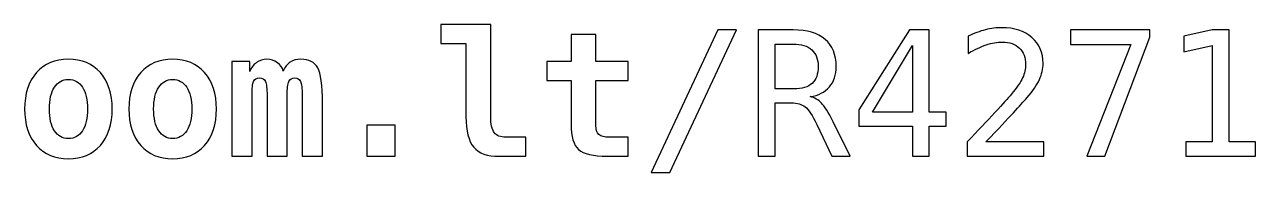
# Model space of a CAD drawing. Header units: centimetres. Extents: x -24.8 to -4.4, y -16 to 16.8.
# Drawn here: x -5.102 to -4.391, y -15.956 to -15.871 of the extents above; entities outside this region: 5.
import ezdxf

# ---------------------------------------------------------------- set-up
doc = ezdxf.new("R2010")
doc.units = ezdxf.units.CM
doc.header["$MEASUREMENT"] = 0
doc.layers.add('Layer 1', color=7, linetype='Continuous')

msp = doc.modelspace()

# ---------------------------------------------------------------- linework, layer by layer
at = {"layer": 'Layer 1', "color": 7, "lineweight": 20}
for points, knots in [([(-24.77709, 16.79184), (-24.77709, 16.79184), (-24.77709, 15.42294), (-24.77709, 15.42294), (-24.77709, 15.42294), (-24.77709, 15.42294), (-24.77709, 16.79184), (-24.77709, 16.79184)], [0, 0, 0, 0, 0.5, 0.5, 0.5, 0.5, 1, 1, 1, 1]), ([(-10.3218, -14.73501), (-10.47001, -14.76837), (-10.52992, -14.76818), (-10.6782, -14.73501), (-10.6782, -14.73501), (-10.75162, -14.71858), (-10.815, -14.77438), (-10.815, -14.82241), (-10.815, -14.82241), (-10.815, -14.82241), (-10.815, -14.87761), (-10.815, -14.87761), (-10.815, -14.87761), (-10.815, -14.92562), (-10.75154, -14.98152), (-10.6782, -14.96501), (-10.6782, -14.96501), (-10.53, -14.93165), (-10.47006, -14.9318), (-10.3218, -14.96501), (-10.3218, -14.96501), (-10.24844, -14.98143), (-10.185, -14.92568), (-10.185, -14.87761), (-10.185, -14.87761), (-10.185, -14.87761), (-10.185, -14.82241), (-10.185, -14.82241), (-10.185, -14.82241), (-10.185, -14.77434), (-10.2484, -14.71849), (-10.3218, -14.73501)], [0, 0, 0, 0, 0.125, 0.125, 0.125, 0.125, 0.25, 0.25, 0.25, 0.25, 0.375, 0.375, 0.375, 0.375, 0.5, 0.5, 0.5, 0.5, 0.625, 0.625, 0.625, 0.625, 0.75, 0.75, 0.75, 0.75, 0.875, 0.875, 0.875, 0.875, 1, 1, 1, 1])]:
    msp.add_open_spline(points, degree=3, knots=knots, dxfattribs=at)
at = {"layer": 'Layer 1', "lineweight": 20}
msp.add_open_spline([(-10.3218, -14.73501), (-10.47001, -14.76837), (-10.52992, -14.76818), (-10.6782, -14.73501), (-10.6782, -14.73501), (-10.75162, -14.71858), (-10.815, -14.77438), (-10.815, -14.82241), (-10.815, -14.82241), (-10.815, -14.82241), (-10.815, -14.87761), (-10.815, -14.87761), (-10.815, -14.87761), (-10.815, -14.92562), (-10.75154, -14.98152), (-10.6782, -14.96501), (-10.6782, -14.96501), (-10.53, -14.93165), (-10.47006, -14.9318), (-10.3218, -14.96501), (-10.3218, -14.96501), (-10.24844, -14.98143), (-10.185, -14.92568), (-10.185, -14.87761), (-10.185, -14.87761), (-10.185, -14.87761), (-10.185, -14.82241), (-10.185, -14.82241), (-10.185, -14.82241), (-10.185, -14.77434), (-10.2484, -14.71849), (-10.3218, -14.73501)], degree=3, knots=[0, 0, 0, 0, 0.125, 0.125, 0.125, 0.125, 0.25, 0.25, 0.25, 0.25, 0.375, 0.375, 0.375, 0.375, 0.5, 0.5, 0.5, 0.5, 0.625, 0.625, 0.625, 0.625, 0.75, 0.75, 0.75, 0.75, 0.875, 0.875, 0.875, 0.875, 1, 1, 1, 1], dxfattribs=at)
at = {"layer": 'Layer 1', "color": 250, "lineweight": 20}
for points in [[(-10.8175, -14.85001), (-10.8175, -14.85001), (-11.008, -14.85001), (-11.008, -14.85001)], [(-9.992, -14.85001), (-9.992, -14.85001), (-10.18, -14.85001), (-10.18, -14.85001)]]:
    msp.add_open_spline(points, degree=3, dxfattribs=at)
at = {"layer": 'Layer 1', "color": 250}
for points, knots in [([(-4.84704, -15.92411), (-4.84704, -15.92411), (-4.84704, -15.8819), (-4.84704, -15.8819), (-4.84704, -15.8819), (-4.84704, -15.8819), (-4.86154, -15.8819), (-4.86154, -15.8819), (-4.86154, -15.8819), (-4.86154, -15.8819), (-4.86154, -15.87092), (-4.86154, -15.87092), (-4.86154, -15.87092), (-4.86154, -15.87092), (-4.83274, -15.87092), (-4.83274, -15.87092), (-4.83274, -15.87092), (-4.83274, -15.87092), (-4.83274, -15.92411), (-4.83274, -15.92411), (-4.83274, -15.92411), (-4.83274, -15.92841), (-4.83207, -15.93144), (-4.83074, -15.93324), (-4.83074, -15.93324), (-4.8294, -15.93503), (-4.82714, -15.93593), (-4.82395, -15.93593), (-4.82395, -15.93593), (-4.82395, -15.93593), (-4.81252, -15.93593), (-4.81252, -15.93593), (-4.81252, -15.93593), (-4.81252, -15.93593), (-4.81252, -15.94691), (-4.81252, -15.94691), (-4.81252, -15.94691), (-4.81252, -15.94691), (-4.82795, -15.94691), (-4.82795, -15.94691), (-4.82795, -15.94691), (-4.83475, -15.94691), (-4.83964, -15.94516), (-4.84259, -15.94164), (-4.84259, -15.94164), (-4.84555, -15.93813), (-4.84704, -15.93228), (-4.84704, -15.92411)], [0, 0, 0, 0, 0.083333, 0.083333, 0.083333, 0.083333, 0.166667, 0.166667, 0.166667, 0.166667, 0.25, 0.25, 0.25, 0.25, 0.333333, 0.333333, 0.333333, 0.333333, 0.416667, 0.416667, 0.416667, 0.416667, 0.5, 0.5, 0.5, 0.5, 0.583333, 0.583333, 0.583333, 0.583333, 0.666667, 0.666667, 0.666667, 0.666667, 0.75, 0.75, 0.75, 0.75, 0.833333, 0.833333, 0.833333, 0.833333, 0.916667, 0.916667, 0.916667, 0.916667, 1, 1, 1, 1]), ([(-4.70162, -15.874), (-4.70162, -15.874), (-4.69083, -15.874), (-4.69083, -15.874), (-4.69083, -15.874), (-4.69083, -15.874), (-4.72922, -15.95619), (-4.72922, -15.95619), (-4.72922, -15.95619), (-4.72922, -15.95619), (-4.74, -15.95619), (-4.74, -15.95619), (-4.74, -15.95619), (-4.74, -15.95619), (-4.70162, -15.874), (-4.70162, -15.874)], [0, 0, 0, 0, 0.25, 0.25, 0.25, 0.25, 0.5, 0.5, 0.5, 0.5, 0.75, 0.75, 0.75, 0.75, 1, 1, 1, 1]), ([(-4.64819, -15.91247), (-4.64566, -15.91312), (-4.64349, -15.91436), (-4.64171, -15.91617), (-4.64171, -15.91617), (-4.63991, -15.91797), (-4.63769, -15.92157), (-4.635, -15.92697), (-4.635, -15.92697), (-4.635, -15.92697), (-4.6251, -15.94691), (-4.6251, -15.94691), (-4.6251, -15.94691), (-4.6251, -15.94691), (-4.63569, -15.94691), (-4.63569, -15.94691), (-4.63569, -15.94691), (-4.63569, -15.94691), (-4.64439, -15.92849), (-4.64439, -15.92849), (-4.64439, -15.92849), (-4.64689, -15.92326), (-4.64914, -15.91987), (-4.65116, -15.91836), (-4.65116, -15.91836), (-4.65316, -15.91684), (-4.65576, -15.91609), (-4.65899, -15.91609), (-4.65899, -15.91609), (-4.65899, -15.91609), (-4.66841, -15.91609), (-4.66841, -15.91609), (-4.66841, -15.91609), (-4.66841, -15.91609), (-4.66841, -15.94691), (-4.66841, -15.94691), (-4.66841, -15.94691), (-4.66841, -15.94691), (-4.67833, -15.94691), (-4.67833, -15.94691), (-4.67833, -15.94691), (-4.67833, -15.94691), (-4.67833, -15.874), (-4.67833, -15.874), (-4.67833, -15.874), (-4.67833, -15.874), (-4.65801, -15.874), (-4.65801, -15.874), (-4.65801, -15.874), (-4.65001, -15.874), (-4.64387, -15.8758), (-4.63961, -15.87942), (-4.63961, -15.87942), (-4.63534, -15.88304), (-4.6332, -15.88825), (-4.6332, -15.89509), (-4.6332, -15.89509), (-4.6332, -15.89992), (-4.63452, -15.90384), (-4.63714, -15.90689), (-4.63714, -15.90689), (-4.63976, -15.90994), (-4.64344, -15.91179), (-4.64819, -15.91247)], [0, 0, 0, 0, 0.0625, 0.0625, 0.0625, 0.0625, 0.125, 0.125, 0.125, 0.125, 0.1875, 0.1875, 0.1875, 0.1875, 0.25, 0.25, 0.25, 0.25, 0.3125, 0.3125, 0.3125, 0.3125, 0.375, 0.375, 0.375, 0.375, 0.4375, 0.4375, 0.4375, 0.4375, 0.5, 0.5, 0.5, 0.5, 0.5625, 0.5625, 0.5625, 0.5625, 0.625, 0.625, 0.625, 0.625, 0.6875, 0.6875, 0.6875, 0.6875, 0.75, 0.75, 0.75, 0.75, 0.8125, 0.8125, 0.8125, 0.8125, 0.875, 0.875, 0.875, 0.875, 0.9375, 0.9375, 0.9375, 0.9375, 1, 1, 1, 1]), ([(-4.59081, -15.874), (-4.59081, -15.874), (-4.5794, -15.874), (-4.5794, -15.874), (-4.5794, -15.874), (-4.5794, -15.874), (-4.5794, -15.92152), (-4.5794, -15.92152), (-4.5794, -15.92152), (-4.5794, -15.92152), (-4.56968, -15.92152), (-4.56968, -15.92152), (-4.56968, -15.92152), (-4.56968, -15.92152), (-4.56968, -15.92952), (-4.56968, -15.92952), (-4.56968, -15.92952), (-4.56968, -15.92952), (-4.5794, -15.92952), (-4.5794, -15.92952), (-4.5794, -15.92952), (-4.5794, -15.92952), (-4.5794, -15.94691), (-4.5794, -15.94691), (-4.5794, -15.94691), (-4.5794, -15.94691), (-4.58921, -15.94691), (-4.58921, -15.94691), (-4.58921, -15.94691), (-4.58921, -15.94691), (-4.58921, -15.92952), (-4.58921, -15.92952), (-4.58921, -15.92952), (-4.58921, -15.92952), (-4.62012, -15.92952), (-4.62012, -15.92952), (-4.62012, -15.92952), (-4.62012, -15.92952), (-4.62012, -15.92019), (-4.62012, -15.92019), (-4.62012, -15.92019), (-4.62012, -15.92019), (-4.59081, -15.874), (-4.59081, -15.874)], [0, 0, 0, 0, 0.090909, 0.090909, 0.090909, 0.090909, 0.181818, 0.181818, 0.181818, 0.181818, 0.272727, 0.272727, 0.272727, 0.272727, 0.363636, 0.363636, 0.363636, 0.363636, 0.454545, 0.454545, 0.454545, 0.454545, 0.545455, 0.545455, 0.545455, 0.545455, 0.636364, 0.636364, 0.636364, 0.636364, 0.727273, 0.727273, 0.727273, 0.727273, 0.818182, 0.818182, 0.818182, 0.818182, 0.909091, 0.909091, 0.909091, 0.909091, 1, 1, 1, 1]), ([(-4.54667, -15.93861), (-4.54667, -15.93861), (-4.51318, -15.93861), (-4.51318, -15.93861), (-4.51318, -15.93861), (-4.51318, -15.93861), (-4.51318, -15.94691), (-4.51318, -15.94691), (-4.51318, -15.94691), (-4.51318, -15.94691), (-4.55747, -15.94691), (-4.55747, -15.94691), (-4.55747, -15.94691), (-4.55747, -15.94691), (-4.55747, -15.93861), (-4.55747, -15.93861), (-4.55747, -15.93861), (-4.55139, -15.93219), (-4.54605, -15.92652), (-4.5415, -15.92161), (-4.5415, -15.92161), (-4.53694, -15.91671), (-4.5338, -15.91324), (-4.53207, -15.91121), (-4.53207, -15.91121), (-4.52882, -15.90724), (-4.52662, -15.90402), (-4.52549, -15.90157), (-4.52549, -15.90157), (-4.52434, -15.89911), (-4.52377, -15.8966), (-4.52377, -15.89402), (-4.52377, -15.89402), (-4.52377, -15.88995), (-4.52497, -15.88677), (-4.52735, -15.88445), (-4.52735, -15.88445), (-4.52975, -15.88214), (-4.53304, -15.88099), (-4.5372, -15.88099), (-4.5372, -15.88099), (-4.54017, -15.88099), (-4.54327, -15.88152), (-4.54654, -15.8826), (-4.54654, -15.8826), (-4.54979, -15.88367), (-4.55324, -15.8853), (-4.55689, -15.88749), (-4.55689, -15.88749), (-4.55689, -15.88749), (-4.55689, -15.87752), (-4.55689, -15.87752), (-4.55689, -15.87752), (-4.55354, -15.87592), (-4.55024, -15.87472), (-4.547, -15.8739), (-4.547, -15.8739), (-4.54375, -15.87309), (-4.54055, -15.87269), (-4.5374, -15.87269), (-4.5374, -15.87269), (-4.53027, -15.87269), (-4.52454, -15.87459), (-4.52019, -15.87837), (-4.52019, -15.87837), (-4.51584, -15.88217), (-4.51367, -15.88714), (-4.51367, -15.89329), (-4.51367, -15.89329), (-4.51367, -15.89642), (-4.51438, -15.89954), (-4.51584, -15.90267), (-4.51584, -15.90267), (-4.51729, -15.90579), (-4.51964, -15.90924), (-4.5229, -15.91302), (-4.5229, -15.91302), (-4.52472, -15.91514), (-4.52737, -15.91807), (-4.53084, -15.92181), (-4.53084, -15.92181), (-4.5343, -15.92556), (-4.53959, -15.93116), (-4.54667, -15.93861)], [0, 0, 0, 0, 0.047619, 0.047619, 0.047619, 0.047619, 0.095238, 0.095238, 0.095238, 0.095238, 0.142857, 0.142857, 0.142857, 0.142857, 0.190476, 0.190476, 0.190476, 0.190476, 0.238095, 0.238095, 0.238095, 0.238095, 0.285714, 0.285714, 0.285714, 0.285714, 0.333333, 0.333333, 0.333333, 0.333333, 0.380952, 0.380952, 0.380952, 0.380952, 0.428571, 0.428571, 0.428571, 0.428571, 0.47619, 0.47619, 0.47619, 0.47619, 0.52381, 0.52381, 0.52381, 0.52381, 0.571429, 0.571429, 0.571429, 0.571429, 0.619048, 0.619048, 0.619048, 0.619048, 0.666667, 0.666667, 0.666667, 0.666667, 0.714286, 0.714286, 0.714286, 0.714286, 0.761905, 0.761905, 0.761905, 0.761905, 0.809524, 0.809524, 0.809524, 0.809524, 0.857143, 0.857143, 0.857143, 0.857143, 0.904762, 0.904762, 0.904762, 0.904762, 0.952381, 0.952381, 0.952381, 0.952381, 1, 1, 1, 1]), ([(-4.4979, -15.874), (-4.4979, -15.874), (-4.45199, -15.874), (-4.45199, -15.874), (-4.45199, -15.874), (-4.45199, -15.874), (-4.45199, -15.8782), (-4.45199, -15.8782), (-4.45199, -15.8782), (-4.45199, -15.8782), (-4.47808, -15.94691), (-4.47808, -15.94691), (-4.47808, -15.94691), (-4.47808, -15.94691), (-4.48838, -15.94691), (-4.48838, -15.94691), (-4.48838, -15.94691), (-4.48838, -15.94691), (-4.46298, -15.8823), (-4.46298, -15.8823), (-4.46298, -15.8823), (-4.46298, -15.8823), (-4.4979, -15.8823), (-4.4979, -15.8823), (-4.4979, -15.8823), (-4.4979, -15.8823), (-4.4979, -15.874), (-4.4979, -15.874)], [0, 0, 0, 0, 0.142857, 0.142857, 0.142857, 0.142857, 0.285714, 0.285714, 0.285714, 0.285714, 0.428571, 0.428571, 0.428571, 0.428571, 0.571429, 0.571429, 0.571429, 0.571429, 0.714286, 0.714286, 0.714286, 0.714286, 0.857143, 0.857143, 0.857143, 0.857143, 1, 1, 1, 1]), ([(-4.43129, -15.93861), (-4.43129, -15.93861), (-4.41595, -15.93861), (-4.41595, -15.93861), (-4.41595, -15.93861), (-4.41595, -15.93861), (-4.41595, -15.88289), (-4.41595, -15.88289), (-4.41595, -15.88289), (-4.41595, -15.88289), (-4.43245, -15.8866), (-4.43245, -15.8866), (-4.43245, -15.8866), (-4.43245, -15.8866), (-4.43245, -15.87762), (-4.43245, -15.87762), (-4.43245, -15.87762), (-4.43245, -15.87762), (-4.41605, -15.874), (-4.41605, -15.874), (-4.41605, -15.874), (-4.41605, -15.874), (-4.40618, -15.874), (-4.40618, -15.874), (-4.40618, -15.874), (-4.40618, -15.874), (-4.40618, -15.93861), (-4.40618, -15.93861), (-4.40618, -15.93861), (-4.40618, -15.93861), (-4.39105, -15.93861), (-4.39105, -15.93861), (-4.39105, -15.93861), (-4.39105, -15.93861), (-4.39105, -15.94691), (-4.39105, -15.94691), (-4.39105, -15.94691), (-4.39105, -15.94691), (-4.43129, -15.94691), (-4.43129, -15.94691), (-4.43129, -15.94691), (-4.43129, -15.94691), (-4.43129, -15.93861), (-4.43129, -15.93861)], [0, 0, 0, 0, 0.090909, 0.090909, 0.090909, 0.090909, 0.181818, 0.181818, 0.181818, 0.181818, 0.272727, 0.272727, 0.272727, 0.272727, 0.363636, 0.363636, 0.363636, 0.363636, 0.454545, 0.454545, 0.454545, 0.454545, 0.545455, 0.545455, 0.545455, 0.545455, 0.636364, 0.636364, 0.636364, 0.636364, 0.727273, 0.727273, 0.727273, 0.727273, 0.818182, 0.818182, 0.818182, 0.818182, 0.909091, 0.909091, 0.909091, 0.909091, 1, 1, 1, 1]), ([(-4.77204, -15.87669), (-4.77204, -15.87669), (-4.77204, -15.89222), (-4.77204, -15.89222), (-4.77204, -15.89222), (-4.77204, -15.89222), (-4.75334, -15.89222), (-4.75334, -15.89222), (-4.75334, -15.89222), (-4.75334, -15.89222), (-4.75334, -15.90321), (-4.75334, -15.90321), (-4.75334, -15.90321), (-4.75334, -15.90321), (-4.77204, -15.90321), (-4.77204, -15.90321), (-4.77204, -15.90321), (-4.77204, -15.90321), (-4.77204, -15.92909), (-4.77204, -15.92909), (-4.77204, -15.92909), (-4.77204, -15.93153), (-4.77144, -15.93328), (-4.77026, -15.93434), (-4.77026, -15.93434), (-4.76908, -15.93539), (-4.76709, -15.93593), (-4.76433, -15.93593), (-4.76433, -15.93593), (-4.76433, -15.93593), (-4.75334, -15.93593), (-4.75334, -15.93593), (-4.75334, -15.93593), (-4.75334, -15.93593), (-4.75334, -15.94691), (-4.75334, -15.94691), (-4.75334, -15.94691), (-4.75334, -15.94691), (-4.76536, -15.94691), (-4.76536, -15.94691), (-4.76536, -15.94691), (-4.77356, -15.94691), (-4.77911, -15.94559), (-4.78199, -15.94298), (-4.78199, -15.94298), (-4.78489, -15.94036), (-4.78634, -15.93551), (-4.78634, -15.92841), (-4.78634, -15.92841), (-4.78634, -15.92841), (-4.78634, -15.90321), (-4.78634, -15.90321), (-4.78634, -15.90321), (-4.78634, -15.90321), (-4.80031, -15.90321), (-4.80031, -15.90321), (-4.80031, -15.90321), (-4.80031, -15.90321), (-4.80031, -15.89222), (-4.80031, -15.89222), (-4.80031, -15.89222), (-4.80031, -15.89222), (-4.78634, -15.89222), (-4.78634, -15.89222), (-4.78634, -15.89222), (-4.78634, -15.89222), (-4.78634, -15.87669), (-4.78634, -15.87669), (-4.78634, -15.87669), (-4.78634, -15.87669), (-4.77204, -15.87669), (-4.77204, -15.87669)], [0, 0, 0, 0, 0.055556, 0.055556, 0.055556, 0.055556, 0.111111, 0.111111, 0.111111, 0.111111, 0.166667, 0.166667, 0.166667, 0.166667, 0.222222, 0.222222, 0.222222, 0.222222, 0.277778, 0.277778, 0.277778, 0.277778, 0.333333, 0.333333, 0.333333, 0.333333, 0.388889, 0.388889, 0.388889, 0.388889, 0.444444, 0.444444, 0.444444, 0.444444, 0.5, 0.5, 0.5, 0.5, 0.555556, 0.555556, 0.555556, 0.555556, 0.611111, 0.611111, 0.611111, 0.611111, 0.666667, 0.666667, 0.666667, 0.666667, 0.722222, 0.722222, 0.722222, 0.722222, 0.777778, 0.777778, 0.777778, 0.777778, 0.833333, 0.833333, 0.833333, 0.833333, 0.888889, 0.888889, 0.888889, 0.888889, 0.944444, 0.944444, 0.944444, 0.944444, 1, 1, 1, 1]), ([(-4.66841, -15.8821), (-4.66841, -15.8821), (-4.66841, -15.90799), (-4.66841, -15.90799), (-4.66841, -15.90799), (-4.66841, -15.90799), (-4.65762, -15.90799), (-4.65762, -15.90799), (-4.65762, -15.90799), (-4.65291, -15.90799), (-4.64939, -15.90694), (-4.64707, -15.90482), (-4.64707, -15.90482), (-4.64476, -15.90271), (-4.64361, -15.89946), (-4.64361, -15.89509), (-4.64361, -15.89509), (-4.64361, -15.89089), (-4.64484, -15.88769), (-4.64729, -15.88545), (-4.64729, -15.88545), (-4.64976, -15.88322), (-4.65332, -15.8821), (-4.65801, -15.8821), (-4.65801, -15.8821), (-4.65801, -15.8821), (-4.66841, -15.8821), (-4.66841, -15.8821)], [0, 0, 0, 0, 0.142857, 0.142857, 0.142857, 0.142857, 0.285714, 0.285714, 0.285714, 0.285714, 0.428571, 0.428571, 0.428571, 0.428571, 0.571429, 0.571429, 0.571429, 0.571429, 0.714286, 0.714286, 0.714286, 0.714286, 0.857143, 0.857143, 0.857143, 0.857143, 1, 1, 1, 1]), ([(-4.58921, -15.88299), (-4.58921, -15.88299), (-4.61222, -15.92152), (-4.61222, -15.92152), (-4.61222, -15.92152), (-4.61222, -15.92152), (-4.58921, -15.92152), (-4.58921, -15.92152), (-4.58921, -15.92152), (-4.58921, -15.92152), (-4.58921, -15.88299), (-4.58921, -15.88299)], [0, 0, 0, 0, 0.333333, 0.333333, 0.333333, 0.333333, 0.666667, 0.666667, 0.666667, 0.666667, 1, 1, 1, 1]), ([(-5.102, -15.91961), (-5.102, -15.91079), (-5.09971, -15.90381), (-5.09513, -15.89864), (-5.09513, -15.89864), (-5.09056, -15.89349), (-5.08441, -15.8909), (-5.07669, -15.8909), (-5.07669, -15.8909), (-5.06896, -15.8909), (-5.06279, -15.89349), (-5.05823, -15.89864), (-5.05823, -15.89864), (-5.05364, -15.90381), (-5.05136, -15.91079), (-5.05136, -15.91961), (-5.05136, -15.91961), (-5.05136, -15.92844), (-5.05364, -15.93543), (-5.05823, -15.94059), (-5.05823, -15.94059), (-5.06279, -15.94574), (-5.06896, -15.94833), (-5.07669, -15.94833), (-5.07669, -15.94833), (-5.08441, -15.94833), (-5.09056, -15.94574), (-5.09513, -15.94059), (-5.09513, -15.94059), (-5.09971, -15.93543), (-5.102, -15.92844), (-5.102, -15.91961)], [0, 0, 0, 0, 0.125, 0.125, 0.125, 0.125, 0.25, 0.25, 0.25, 0.25, 0.375, 0.375, 0.375, 0.375, 0.5, 0.5, 0.5, 0.5, 0.625, 0.625, 0.625, 0.625, 0.75, 0.75, 0.75, 0.75, 0.875, 0.875, 0.875, 0.875, 1, 1, 1, 1]), ([(-5.04179, -15.91961), (-5.04179, -15.91079), (-5.0395, -15.90381), (-5.03492, -15.89864), (-5.03492, -15.89864), (-5.03035, -15.89349), (-5.0242, -15.8909), (-5.01648, -15.8909), (-5.01648, -15.8909), (-5.00875, -15.8909), (-5.00258, -15.89349), (-4.99802, -15.89864), (-4.99802, -15.89864), (-4.99343, -15.90381), (-4.99115, -15.91079), (-4.99115, -15.91961), (-4.99115, -15.91961), (-4.99115, -15.92844), (-4.99343, -15.93543), (-4.99802, -15.94059), (-4.99802, -15.94059), (-5.00258, -15.94574), (-5.00875, -15.94833), (-5.01648, -15.94833), (-5.01648, -15.94833), (-5.0242, -15.94833), (-5.03035, -15.94574), (-5.03492, -15.94059), (-5.03492, -15.94059), (-5.0395, -15.93543), (-5.04179, -15.92844), (-5.04179, -15.91961)], [0, 0, 0, 0, 0.125, 0.125, 0.125, 0.125, 0.25, 0.25, 0.25, 0.25, 0.375, 0.375, 0.375, 0.375, 0.5, 0.5, 0.5, 0.5, 0.625, 0.625, 0.625, 0.625, 0.75, 0.75, 0.75, 0.75, 0.875, 0.875, 0.875, 0.875, 1, 1, 1, 1]), ([(-4.95267, -15.89769), (-4.95159, -15.89539), (-4.95022, -15.89367), (-4.94856, -15.89257), (-4.94856, -15.89257), (-4.94691, -15.89145), (-4.94487, -15.8909), (-4.94246, -15.8909), (-4.94246, -15.8909), (-4.93774, -15.8909), (-4.93447, -15.89254), (-4.93267, -15.89579), (-4.93267, -15.89579), (-4.93085, -15.89904), (-4.92995, -15.90582), (-4.92995, -15.91611), (-4.92995, -15.91611), (-4.92995, -15.91611), (-4.92995, -15.94691), (-4.92995, -15.94691), (-4.92995, -15.94691), (-4.92995, -15.94691), (-4.94167, -15.94691), (-4.94167, -15.94691), (-4.94167, -15.94691), (-4.94167, -15.94691), (-4.94167, -15.91181), (-4.94167, -15.91181), (-4.94167, -15.91181), (-4.94167, -15.90774), (-4.94199, -15.90502), (-4.94261, -15.90366), (-4.94261, -15.90366), (-4.94322, -15.90229), (-4.94434, -15.90161), (-4.94597, -15.90161), (-4.94597, -15.90161), (-4.94761, -15.90161), (-4.94874, -15.90231), (-4.94939, -15.90371), (-4.94939, -15.90371), (-4.95004, -15.90511), (-4.95037, -15.90781), (-4.95037, -15.91181), (-4.95037, -15.91181), (-4.95037, -15.91181), (-4.95037, -15.94691), (-4.95037, -15.94691), (-4.95037, -15.94691), (-4.95037, -15.94691), (-4.96194, -15.94691), (-4.96194, -15.94691), (-4.96194, -15.94691), (-4.96194, -15.94691), (-4.96194, -15.91181), (-4.96194, -15.91181), (-4.96194, -15.91181), (-4.96194, -15.90781), (-4.96227, -15.90511), (-4.96292, -15.90371), (-4.96292, -15.90371), (-4.96357, -15.90231), (-4.96471, -15.90161), (-4.96634, -15.90161), (-4.96634, -15.90161), (-4.96797, -15.90161), (-4.96909, -15.90229), (-4.96971, -15.90366), (-4.96971, -15.90366), (-4.97033, -15.90502), (-4.97064, -15.90774), (-4.97064, -15.91181), (-4.97064, -15.91181), (-4.97064, -15.91181), (-4.97064, -15.94691), (-4.97064, -15.94691), (-4.97064, -15.94691), (-4.97064, -15.94691), (-4.98236, -15.94691), (-4.98236, -15.94691), (-4.98236, -15.94691), (-4.98236, -15.94691), (-4.98236, -15.89222), (-4.98236, -15.89222), (-4.98236, -15.89222), (-4.98236, -15.89222), (-4.97196, -15.89222), (-4.97196, -15.89222), (-4.97196, -15.89222), (-4.97196, -15.89222), (-4.97196, -15.89789), (-4.97196, -15.89789), (-4.97196, -15.89789), (-4.97114, -15.89574), (-4.96984, -15.89404), (-4.96806, -15.89279), (-4.96806, -15.89279), (-4.96626, -15.89154), (-4.96426, -15.8909), (-4.96204, -15.8909), (-4.96204, -15.8909), (-4.95982, -15.8909), (-4.95781, -15.89157), (-4.95599, -15.89289), (-4.95599, -15.89289), (-4.95416, -15.8942), (-4.95306, -15.8958), (-4.95267, -15.89769)], [0, 0, 0, 0, 0.037037, 0.037037, 0.037037, 0.037037, 0.074074, 0.074074, 0.074074, 0.074074, 0.111111, 0.111111, 0.111111, 0.111111, 0.148148, 0.148148, 0.148148, 0.148148, 0.185185, 0.185185, 0.185185, 0.185185, 0.222222, 0.222222, 0.222222, 0.222222, 0.259259, 0.259259, 0.259259, 0.259259, 0.296296, 0.296296, 0.296296, 0.296296, 0.333333, 0.333333, 0.333333, 0.333333, 0.37037, 0.37037, 0.37037, 0.37037, 0.407407, 0.407407, 0.407407, 0.407407, 0.444444, 0.444444, 0.444444, 0.444444, 0.481481, 0.481481, 0.481481, 0.481481, 0.518519, 0.518519, 0.518519, 0.518519, 0.555556, 0.555556, 0.555556, 0.555556, 0.592593, 0.592593, 0.592593, 0.592593, 0.62963, 0.62963, 0.62963, 0.62963, 0.666667, 0.666667, 0.666667, 0.666667, 0.703704, 0.703704, 0.703704, 0.703704, 0.740741, 0.740741, 0.740741, 0.740741, 0.777778, 0.777778, 0.777778, 0.777778, 0.814815, 0.814815, 0.814815, 0.814815, 0.851852, 0.851852, 0.851852, 0.851852, 0.888889, 0.888889, 0.888889, 0.888889, 0.925926, 0.925926, 0.925926, 0.925926, 0.962963, 0.962963, 0.962963, 0.962963, 1, 1, 1, 1]), ([(-5.07669, -15.90252), (-5.08013, -15.90252), (-5.08281, -15.90402), (-5.08476, -15.90704), (-5.08476, -15.90704), (-5.08671, -15.91006), (-5.08769, -15.91424), (-5.08769, -15.91961), (-5.08769, -15.91961), (-5.08769, -15.92499), (-5.08671, -15.92917), (-5.08476, -15.93219), (-5.08476, -15.93219), (-5.08281, -15.93521), (-5.08013, -15.93671), (-5.07669, -15.93671), (-5.07669, -15.93671), (-5.07324, -15.93671), (-5.07054, -15.93521), (-5.06859, -15.93219), (-5.06859, -15.93219), (-5.06664, -15.92917), (-5.06566, -15.92499), (-5.06566, -15.91961), (-5.06566, -15.91961), (-5.06566, -15.91424), (-5.06664, -15.91006), (-5.06859, -15.90704), (-5.06859, -15.90704), (-5.07054, -15.90402), (-5.07324, -15.90252), (-5.07669, -15.90252)], [0, 0, 0, 0, 0.125, 0.125, 0.125, 0.125, 0.25, 0.25, 0.25, 0.25, 0.375, 0.375, 0.375, 0.375, 0.5, 0.5, 0.5, 0.5, 0.625, 0.625, 0.625, 0.625, 0.75, 0.75, 0.75, 0.75, 0.875, 0.875, 0.875, 0.875, 1, 1, 1, 1]), ([(-5.01648, -15.90252), (-5.01992, -15.90252), (-5.0226, -15.90402), (-5.02455, -15.90704), (-5.02455, -15.90704), (-5.0265, -15.91006), (-5.02748, -15.91424), (-5.02748, -15.91961), (-5.02748, -15.91961), (-5.02748, -15.92499), (-5.0265, -15.92917), (-5.02455, -15.93219), (-5.02455, -15.93219), (-5.0226, -15.93521), (-5.01992, -15.93671), (-5.01648, -15.93671), (-5.01648, -15.93671), (-5.01303, -15.93671), (-5.01033, -15.93521), (-5.00838, -15.93219), (-5.00838, -15.93219), (-5.00643, -15.92917), (-5.00545, -15.92499), (-5.00545, -15.91961), (-5.00545, -15.91961), (-5.00545, -15.91424), (-5.00643, -15.91006), (-5.00838, -15.90704), (-5.00838, -15.90704), (-5.01033, -15.90402), (-5.01303, -15.90252), (-5.01648, -15.90252)], [0, 0, 0, 0, 0.125, 0.125, 0.125, 0.125, 0.25, 0.25, 0.25, 0.25, 0.375, 0.375, 0.375, 0.375, 0.5, 0.5, 0.5, 0.5, 0.625, 0.625, 0.625, 0.625, 0.75, 0.75, 0.75, 0.75, 0.875, 0.875, 0.875, 0.875, 1, 1, 1, 1]), ([(-4.90423, -15.92899), (-4.90423, -15.92899), (-4.88791, -15.92899), (-4.88791, -15.92899), (-4.88791, -15.92899), (-4.88791, -15.92899), (-4.88791, -15.94691), (-4.88791, -15.94691), (-4.88791, -15.94691), (-4.88791, -15.94691), (-4.90423, -15.94691), (-4.90423, -15.94691), (-4.90423, -15.94691), (-4.90423, -15.94691), (-4.90423, -15.92899), (-4.90423, -15.92899)], [0, 0, 0, 0, 0.25, 0.25, 0.25, 0.25, 0.5, 0.5, 0.5, 0.5, 0.75, 0.75, 0.75, 0.75, 1, 1, 1, 1])]:
    msp.add_open_spline(points, degree=3, knots=knots, dxfattribs=at)

doc.saveas('drawing.dxf')
